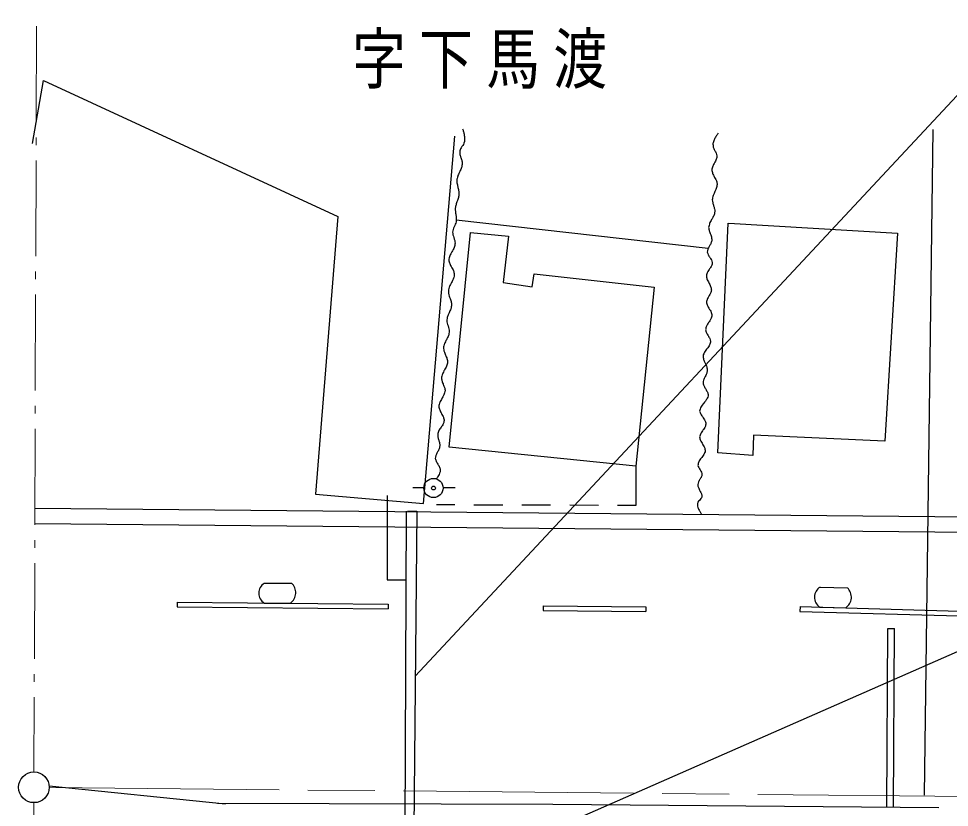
# Model space of a CAD drawing. Units: millimetres, scale not verified. Extents: x 40000 to 680000, y 20000 to 380000.
# Drawn here: x 66585 to 115175, y 275112 to 316259 of the extents above; entities that cross this region are included whole.
import ezdxf

# ---------------------------------------------------------------- set-up
doc = ezdxf.new("R2010")
doc.units = ezdxf.units.MM
doc.header["$LTSCALE"] = 1000
doc.linetypes.add('CHAIN', pattern=[18.5, 12, -1.5, 3.5, -1.5])
for name, color, linetype, lineweight in [('M-BGD', 7, 'Continuous', 25), ('M-BGD-HTXT', 7, 'Continuous', 13), ('M-BMK', 2, 'CHAIN', 13), ('M-BMK-SRVR', 3, 'Continuous', 25), ('M-STR-STRC', 7, 'Continuous', 25), ('M-STR-STRD', 7, 'Continuous', 25)]:
    doc.layers.add(name, color=color, linetype=linetype, lineweight=lineweight)
doc.layers.add('M-BMK-HTXT', color=7, linetype='Continuous')
doc.styles.add('ＭＳ ゴシック', font='')
doc.styles.get('ＭＳ ゴシック').set_extended_font_data('MS Gothic')

msp = doc.modelspace()

# ---------------------------------------------------------------- linework, layer by layer
at = {"layer": 'M-BGD'}
for p, q in [((67316, 309753), (67888, 313037)), ((67888, 313037), (83242, 305933)), ((87726, 290964), (89350, 310122)), ((83242, 305933), (82079, 291448)), ((89434, 305764), (102589, 304285)), ((103095, 293610), (103630, 305590)), ((103664, 305595), (112466, 305067)), ((89058, 293906), (90171, 305100)), ((90180, 305110), (92153, 304902)), ((92153, 304902), (91876, 302496)), ((112466, 305067), (111801, 294224)), ((93400, 302271), (93504, 302946)), ((93504, 302946), (99770, 302254)), ((91876, 302496), (93400, 302271)), ((99770, 302254), (98804, 292919)), ((104947, 294536), (104907, 293469)), ((111801, 294224), (104947, 294536)), ((98804, 292919), (89058, 293906)), ((104907, 293469), (103095, 293610)), ((98804, 292919), (98808, 290858)), ((87156, 291800), (87741, 291800)), ((88739, 291800), (89374, 291800)), ((82079, 291448), (87726, 290964)), ((85820, 291383), (85820, 286976)), ((67438, 290727), (207276, 289404)), ((89356, 290889), (88405, 290892)), ((91856, 290881), (90356, 290886)), ((94356, 290873), (92856, 290878)), ((96856, 290864), (95356, 290869)), ((98808, 290858), (97856, 290861)), ((86715, 263592), (86837, 290561)), ((86886, 290557), (87367, 290557)), ((87367, 290557), (87133, 263592)), ((67431, 289927), (207269, 288605)), ((79408, 286810), (80828, 286810)), ((85820, 286976), (86821, 286976)), ((108429, 286605), (109849, 286564)), ((74866, 285824), (74864, 285574)), ((74866, 285824), (85881, 285714)), ((79408, 285764), (80828, 285764)), ((85881, 285714), (85879, 285464)), ((74864, 285574), (85879, 285464)), ((93974, 285633), (93972, 285383)), ((93972, 285383), (99334, 285329)), ((93974, 285633), (99336, 285579)), ((99336, 285579), (99334, 285329)), ((107383, 285587), (107376, 285337)), ((107376, 285337), (128706, 284730)), ((107383, 285587), (128713, 284980)), ((108400, 285558), (109819, 285518))]:
    msp.add_line(p, q, dxfattribs=at)
for radius in [500, 100]:
    msp.add_circle((88240, 291772), radius, dxfattribs=at)
for centre, radius, start, end in [((79743, 286287), 621, 122.5947, 237.4053), ((80378, 286308), 674, 306.1401, 48.1703), ((108749, 286072), 621, 120.9646, 235.7752), ((109385, 286075), 674, 304.51, 46.5403)]:
    msp.add_arc(centre, radius, start, end, dxfattribs=at)
for points, knots in [([(89763, 310513), (89768, 310500), (89781, 310459), (89785, 310446), (89794, 310412), (89822, 310311), (89828, 310277), (89837, 310233), (89859, 310102), (89862, 310058), (89864, 310015), (89861, 309885), (89854, 309842), (89849, 309812), (89816, 309727), (89803, 309700), (89791, 309675), (89745, 309604), (89730, 309581), (89716, 309559), (89671, 309495), (89659, 309472), (89648, 309450), (89617, 309385), (89613, 309361), (89608, 309331), (89611, 309239), (89615, 309209), (89620, 309175), (89651, 309076), (89660, 309043), (89670, 309009), (89706, 308906), (89714, 308871), (89723, 308838), (89744, 308735), (89743, 308700), (89743, 308657), (89720, 308530), (89708, 308489), (89695, 308446), (89637, 308326), (89619, 308285), (89600, 308245), (89538, 308125), (89522, 308084), (89507, 308044), (89469, 307921), (89463, 307879), (89458, 307841), (89464, 307727), (89469, 307689), (89474, 307650), (89502, 307534), (89510, 307495), (89519, 307456), (89549, 307340), (89556, 307301), (89562, 307262), (89575, 307146), (89573, 307108), (89572, 307070), (89551, 306958), (89542, 306922), (89533, 306884), (89494, 306774), (89482, 306738), (89469, 306701), (89429, 306591), (89419, 306553), (89409, 306516), (89386, 306404), (89383, 306366), (89380, 306331), (89385, 306226), (89388, 306191), (89391, 306155), (89409, 306050), (89414, 306014), (89418, 305979), (89433, 305873), (89434, 305838), (89435, 305803), (89429, 305699), (89423, 305665), (89418, 305637), (89390, 305555), (89380, 305528), (89369, 305501), (89332, 305421), (89321, 305394), (89310, 305367), (89276, 305287), (89268, 305260), (89260, 305233), (89243, 305152), (89243, 305124), (89242, 305095), (89254, 305009), (89260, 304980), (89267, 304950), (89296, 304864), (89305, 304834), (89314, 304805), (89345, 304718), (89352, 304688), (89358, 304660), (89375, 304572), (89373, 304543), (89369, 304497), (89337, 304362), (89320, 304319), (89303, 304273), (89229, 304144), (89206, 304100), (89183, 304056), (89110, 303928), (89093, 303882), (89078, 303841), (89047, 303710), (89047, 303665), (89047, 303627), (89080, 303516), (89094, 303480), (89109, 303441), (89169, 303331), (89188, 303294), (89207, 303257), (89268, 303147), (89283, 303108), (89297, 303072), (89330, 302961), (89331, 302922), (89332, 302879), (89305, 302752), (89291, 302711), (89276, 302667), (89209, 302542), (89188, 302500), (89166, 302457), (89095, 302331), (89078, 302287), (89061, 302245), (89023, 302115), (89019, 302070), (89015, 302033), (89032, 301920), (89040, 301884), (89048, 301845), (89088, 301733), (89101, 301695), (89113, 301657), (89154, 301545), (89163, 301507), (89172, 301470), (89191, 301357), (89189, 301319), (89187, 301278), (89159, 301155), (89146, 301116), (89132, 301074), (89076, 300954), (89058, 300914), (89041, 300873), (88986, 300754), (88974, 300712), (88962, 300672), (88940, 300549), (88939, 300508), (88938, 300479), (88955, 300394), (88961, 300367), (88968, 300338), (88997, 300253), (89006, 300225), (89014, 300196), (89043, 300112), (89049, 300083), (89056, 300055), (89072, 299971), (89069, 299942), (89066, 299898), (89037, 299767), (89022, 299725), (89007, 299680), (88939, 299554), (88918, 299511), (88897, 299469), (88829, 299343), (88813, 299298), (88798, 299256), (88767, 299127), (88765, 299082), (88764, 299045), (88789, 298933), (88800, 298897), (88811, 298858), (88860, 298747), (88875, 298710), (88889, 298673), (88937, 298562), (88948, 298523), (88958, 298487), (88980, 298376), (88978, 298339), (88975, 298295), (88939, 298169), (88923, 298129), (88906, 298085), (88835, 297963), (88813, 297922), (88792, 297881), (88722, 297758), (88706, 297715), (88691, 297674), (88660, 297548), (88659, 297505), (88657, 297471), (88681, 297372), (88690, 297340), (88700, 297306), (88743, 297207), (88756, 297174), (88769, 297141), (88811, 297042), (88820, 297008), (88829, 296976), (88849, 296877), (88846, 296844), (88843, 296801), (88808, 296677), (88791, 296638), (88773, 296595), (88700, 296476), (88677, 296435), (88655, 296395), (88583, 296276), (88566, 296233), (88551, 296195), (88519, 296072), (88520, 296030), (88520, 295991), (88553, 295879), (88567, 295843), (88583, 295804), (88646, 295693), (88665, 295655), (88684, 295618), (88745, 295508), (88759, 295469), (88771, 295434), (88798, 295323), (88796, 295286), (88794, 295250), (88758, 295145), (88743, 295112), (88726, 295075), (88657, 294973), (88636, 294939), (88614, 294904), (88543, 294802), (88525, 294765), (88508, 294730), (88468, 294623), (88462, 294585), (88457, 294554), (88467, 294461), (88472, 294430), (88478, 294398), (88507, 294303), (88516, 294271), (88525, 294239), (88554, 294144), (88560, 294111), (88565, 294079), (88574, 293982), (88571, 293950), (88566, 293916), (88534, 293815), (88521, 293783), (88507, 293749), (88454, 293652), (88438, 293620), (88422, 293588), (88373, 293495), (88362, 293462), (88352, 293432), (88332, 293341), (88335, 293310), (88338, 293277), (88377, 293182), (88391, 293152), (88409, 293118), (88475, 293024), (88494, 292990), (88513, 292956), (88570, 292851), (88579, 292813), (88589, 292773), (88590, 292649), (88585, 292608), (88582, 292581), (88549, 292507), (88538, 292483), (88527, 292459), (88487, 292390), (88474, 292367), (88463, 292350), (88428, 292299), (88417, 292282), (88412, 292275), (88397, 292255), (88392, 292249)], [0, 0, 0, 0, 1, 1, 1, 2, 2, 2, 3, 3, 3, 4, 4, 4, 5, 5, 5, 6, 6, 6, 7, 7, 7, 8, 8, 8, 9, 9, 9, 10, 10, 10, 11, 11, 11, 12, 12, 12, 13, 13, 13, 14, 14, 14, 15, 15, 15, 16, 16, 16, 17, 17, 17, 18, 18, 18, 19, 19, 19, 20, 20, 20, 21, 21, 21, 22, 22, 22, 23, 23, 23, 24, 24, 24, 25, 25, 25, 26, 26, 26, 27, 27, 27, 28, 28, 28, 29, 29, 29, 30, 30, 30, 31, 31, 31, 32, 32, 32, 33, 33, 33, 34, 34, 34, 35, 35, 35, 36, 36, 36, 37, 37, 37, 38, 38, 38, 39, 39, 39, 40, 40, 40, 41, 41, 41, 42, 42, 42, 43, 43, 43, 44, 44, 44, 45, 45, 45, 46, 46, 46, 47, 47, 47, 48, 48, 48, 49, 49, 49, 50, 50, 50, 51, 51, 51, 52, 52, 52, 53, 53, 53, 54, 54, 54, 55, 55, 55, 56, 56, 56, 57, 57, 57, 58, 58, 58, 59, 59, 59, 60, 60, 60, 61, 61, 61, 62, 62, 62, 63, 63, 63, 64, 64, 64, 65, 65, 65, 66, 66, 66, 67, 67, 67, 68, 68, 68, 69, 69, 69, 70, 70, 70, 71, 71, 71, 72, 72, 72, 73, 73, 73, 74, 74, 74, 75, 75, 75, 76, 76, 76, 77, 77, 77, 78, 78, 78, 79, 79, 79, 80, 80, 80, 81, 81, 81, 82, 82, 82, 83, 83, 83, 84, 84, 84, 85, 85, 85, 86, 86, 86, 87, 87, 87, 88, 88, 88, 89, 89, 89, 90, 90, 90, 91, 91, 91, 92, 92, 92, 93, 93, 93, 94, 94, 94, 95, 95, 95, 96, 96, 96, 97, 97, 97, 98, 98, 98, 99, 99, 99, 100, 100, 100, 101, 101, 101, 102, 102, 102, 103, 103, 103, 104, 104, 104, 104]), ([(103101, 310282), (103093, 310273), (103071, 310242), (103064, 310232), (103046, 310206), (102994, 310129), (102979, 310102), (102959, 310068), (102903, 309965), (102888, 309929), (102873, 309893), (102837, 309784), (102833, 309746), (102829, 309709), (102840, 309597), (102849, 309560), (102858, 309526), (102904, 309429), (102920, 309397), (102934, 309367), (102986, 309278), (102999, 309247), (103010, 309218), (103040, 309129), (103041, 309098), (103042, 309062), (103018, 308956), (103006, 308923), (102992, 308884), (102934, 308777), (102915, 308741), (102897, 308704), (102836, 308594), (102821, 308555), (102808, 308520), (102777, 308408), (102776, 308370), (102775, 308334), (102800, 308225), (102813, 308191), (102826, 308153), (102883, 308048), (102901, 308013), (102919, 307977), (102979, 307873), (102994, 307836), (103009, 307802), (103046, 307695), (103049, 307658), (103051, 307616), (103033, 307490), (103022, 307449), (103010, 307405), (102953, 307280), (102935, 307238), (102917, 307195), (102856, 307068), (102842, 307024), (102829, 306981), (102801, 306851), (102798, 306807), (102796, 306775), (102813, 306681), (102819, 306650), (102826, 306618), (102857, 306525), (102867, 306494), (102876, 306463), (102906, 306370), (102912, 306339), (102918, 306308), (102932, 306216), (102928, 306186), (102924, 306143), (102889, 306019), (102873, 305979), (102856, 305936), (102785, 305816), (102764, 305775), (102742, 305735), (102673, 305615), (102657, 305572), (102642, 305532), (102610, 305407), (102608, 305364), (102606, 305329), (102628, 305225), (102637, 305191), (102647, 305154), (102689, 305050), (102702, 305014), (102714, 304979), (102752, 304874), (102759, 304838), (102765, 304803), (102773, 304698), (102768, 304663), (102764, 304632), (102729, 304543), (102716, 304515), (102702, 304484), (102650, 304398), (102635, 304369), (102620, 304340), (102573, 304255), (102563, 304225), (102553, 304197), (102536, 304111), (102538, 304082), (102540, 304053), (102570, 303970), (102583, 303944), (102596, 303914), (102651, 303833), (102668, 303806), (102685, 303778), (102740, 303698), (102754, 303668), (102766, 303642), (102797, 303560), (102798, 303531), (102799, 303497), (102773, 303397), (102760, 303365), (102745, 303329), (102679, 303232), (102659, 303199), (102637, 303165), (102567, 303066), (102549, 303030), (102533, 302998), (102491, 302896), (102488, 302860), (102484, 302822), (102507, 302708), (102519, 302672), (102532, 302631), (102594, 302519), (102613, 302481), (102632, 302442), (102695, 302330), (102710, 302289), (102723, 302253), (102749, 302138), (102748, 302099), (102747, 302066), (102716, 301970), (102704, 301940), (102690, 301907), (102635, 301814), (102618, 301782), (102602, 301751), (102548, 301658), (102535, 301625), (102524, 301595), (102497, 301500), (102498, 301468), (102498, 301433), (102528, 301330), (102541, 301297), (102556, 301261), (102618, 301161), (102637, 301127), (102656, 301093), (102718, 300993), (102733, 300956), (102747, 300924), (102779, 300822), (102778, 300787), (102777, 300747), (102741, 300632), (102725, 300596), (102707, 300556), (102631, 300444), (102608, 300406), (102585, 300368), (102510, 300257), (102493, 300216), (102478, 300180), (102448, 300065), (102447, 300025), (102447, 299994), (102479, 299903), (102492, 299874), (102506, 299842), (102561, 299753), (102578, 299723), (102596, 299693), (102651, 299604), (102665, 299572), (102677, 299544), (102709, 299455), (102708, 299424), (102707, 299386), (102674, 299272), (102657, 299237), (102638, 299196), (102557, 299088), (102531, 299052), (102504, 299014), (102418, 298905), (102395, 298865), (102375, 298829), (102323, 298714), (102317, 298673), (102312, 298635), (102330, 298520), (102340, 298483), (102351, 298442), (102405, 298326), (102421, 298287), (102438, 298247), (102494, 298130), (102506, 298089), (102517, 298051), (102539, 297932), (102538, 297892), (102537, 297858), (102506, 297759), (102494, 297727), (102482, 297693), (102431, 297596), (102415, 297563), (102400, 297531), (102353, 297435), (102342, 297401), (102333, 297370), (102315, 297273), (102317, 297241), (102320, 297208), (102353, 297113), (102366, 297083), (102381, 297050), (102439, 296958), (102457, 296927), (102475, 296896), (102532, 296805), (102546, 296772), (102559, 296743), (102590, 296651), (102588, 296620), (102584, 296575), (102538, 296448), (102517, 296410), (102492, 296364), (102389, 296244), (102357, 296202), (102326, 296161), (102225, 296041), (102200, 295996), (102180, 295957), (102138, 295832), (102137, 295788), (102136, 295754), (102178, 295657), (102193, 295627), (102212, 295592), (102282, 295497), (102304, 295464), (102327, 295431), (102397, 295336), (102414, 295301), (102430, 295270), (102467, 295172), (102468, 295137), (102468, 295101), (102436, 294996), (102421, 294963), (102404, 294926), (102332, 294824), (102310, 294789), (102287, 294754), (102213, 294651), (102194, 294614), (102178, 294580), (102138, 294473), (102137, 294436), (102135, 294398), (102166, 294288), (102180, 294253), (102196, 294214), (102263, 294106), (102284, 294069), (102305, 294032), (102372, 293925), (102387, 293885), (102401, 293851), (102431, 293742), (102427, 293705), (102424, 293664), (102376, 293551), (102356, 293515), (102334, 293475), (102245, 293366), (102218, 293329), (102192, 293292), (102109, 293183), (102090, 293142), (102074, 293107), (102047, 292992), (102047, 292953), (102047, 292928), (102078, 292857), (102088, 292834), (102100, 292808), (102145, 292737), (102159, 292713), (102173, 292689), (102216, 292618), (102227, 292593), (102236, 292570), (102257, 292497), (102257, 292473), (102257, 292447), (102235, 292371), (102225, 292347), (102214, 292320), (102167, 292246), (102153, 292221), (102138, 292195), (102089, 292120), (102077, 292093), (102066, 292068), (102037, 291989), (102037, 291962), (102036, 291928), (102059, 291826), (102070, 291794), (102083, 291758), (102139, 291658), (102155, 291624), (102171, 291592), (102224, 291496), (102234, 291461), (102242, 291432), (102252, 291340), (102247, 291311), (102244, 291290), (102209, 291236), (102197, 291218), (102184, 291199), (102136, 291146), (102122, 291127), (102107, 291107), (102062, 291049), (102051, 291027), (102041, 291005), (102017, 290934), (102017, 290910), (102016, 290877), (102037, 290780), (102047, 290749), (102058, 290716), (102106, 290621), (102123, 290590), (102137, 290565), (102185, 290492), (102201, 290468), (102208, 290458), (102230, 290429), (102237, 290419)], [0, 0, 0, 0, 1, 1, 1, 2, 2, 2, 3, 3, 3, 4, 4, 4, 5, 5, 5, 6, 6, 6, 7, 7, 7, 8, 8, 8, 9, 9, 9, 10, 10, 10, 11, 11, 11, 12, 12, 12, 13, 13, 13, 14, 14, 14, 15, 15, 15, 16, 16, 16, 17, 17, 17, 18, 18, 18, 19, 19, 19, 20, 20, 20, 21, 21, 21, 22, 22, 22, 23, 23, 23, 24, 24, 24, 25, 25, 25, 26, 26, 26, 27, 27, 27, 28, 28, 28, 29, 29, 29, 30, 30, 30, 31, 31, 31, 32, 32, 32, 33, 33, 33, 34, 34, 34, 35, 35, 35, 36, 36, 36, 37, 37, 37, 38, 38, 38, 39, 39, 39, 40, 40, 40, 41, 41, 41, 42, 42, 42, 43, 43, 43, 44, 44, 44, 45, 45, 45, 46, 46, 46, 47, 47, 47, 48, 48, 48, 49, 49, 49, 50, 50, 50, 51, 51, 51, 52, 52, 52, 53, 53, 53, 54, 54, 54, 55, 55, 55, 56, 56, 56, 57, 57, 57, 58, 58, 58, 59, 59, 59, 60, 60, 60, 61, 61, 61, 62, 62, 62, 63, 63, 63, 64, 64, 64, 65, 65, 65, 66, 66, 66, 67, 67, 67, 68, 68, 68, 69, 69, 69, 70, 70, 70, 71, 71, 71, 72, 72, 72, 73, 73, 73, 74, 74, 74, 75, 75, 75, 76, 76, 76, 77, 77, 77, 78, 78, 78, 79, 79, 79, 80, 80, 80, 81, 81, 81, 82, 82, 82, 83, 83, 83, 84, 84, 84, 85, 85, 85, 86, 86, 86, 87, 87, 87, 88, 88, 88, 89, 89, 89, 90, 90, 90, 91, 91, 91, 92, 92, 92, 93, 93, 93, 94, 94, 94, 95, 95, 95, 96, 96, 96, 97, 97, 97, 98, 98, 98, 99, 99, 99, 100, 100, 100, 101, 101, 101, 102, 102, 102, 103, 103, 103, 104, 104, 104, 105, 105, 105, 106, 106, 106, 107, 107, 107, 108, 108, 108, 109, 109, 109, 110, 110, 110, 111, 111, 111, 112, 112, 112, 113, 113, 113, 114, 114, 114, 115, 115, 115, 116, 116, 116, 117, 117, 117, 118, 118, 118, 119, 119, 119, 120, 120, 120, 120])]:
    msp.add_open_spline(points, degree=3, knots=knots, dxfattribs=at)
at = {"layer": 'M-BGD-HTXT'}
for p, q in [((67518, 315859), (67501, 310859)), ((67498, 310059), (67497, 309659)), ((67494, 308859), (67477, 303859)), ((67475, 303059), (67473, 302659)), ((67471, 301859), (67454, 296859)), ((67451, 296059), (67450, 295659)), ((67447, 294859), (67431, 289859)), ((67428, 289059), (67427, 288659)), ((67424, 287859), (67407, 282859)), ((67405, 282059), (67403, 281659)), ((67401, 280859), (67387, 276959)), ((67382, 275359), (67371, 272016))]:
    msp.add_line(p, q, dxfattribs=at)
at = {"layer": 'M-BMK'}
msp.add_line((68185, 276151), (166663, 275184), dxfattribs=at)
at = {"layer": 'M-BMK-SRVR'}
msp.add_line((114319, 310469), (113860, 275749), dxfattribs=at)
msp.add_circle((67385, 276159), 800, dxfattribs=at)
at = {"layer": 'M-STR-STRC'}
for p, q in [((149214, 348299), (87292, 281952)), ((260269, 346718), (87195, 270777)), ((111956, 284441), (112302, 284438))]:
    msp.add_line(p, q, dxfattribs=at)
at = {"layer": 'M-STR-STRD'}
for p, q in [((111912, 275126), (111956, 284441)), ((112258, 275123), (112302, 284438)), ((68180, 276243), (77377, 275294)), ((76975, 275335), (94470, 275282)), ((94475, 275282), (114622, 275102))]:
    msp.add_line(p, q, dxfattribs=at)

# ---------------------------------------------------------------- texts
at = {"layer": 'M-BMK-HTXT', "insert": (90997, 312595), "char_height": 2566, "attachment_point": 8, "style": 'ＭＳ ゴシック'}
msp.add_mtext('\\T1.25;\\W0.8;字下馬渡', dxfattribs=at)

doc.saveas('drawing.dxf')
